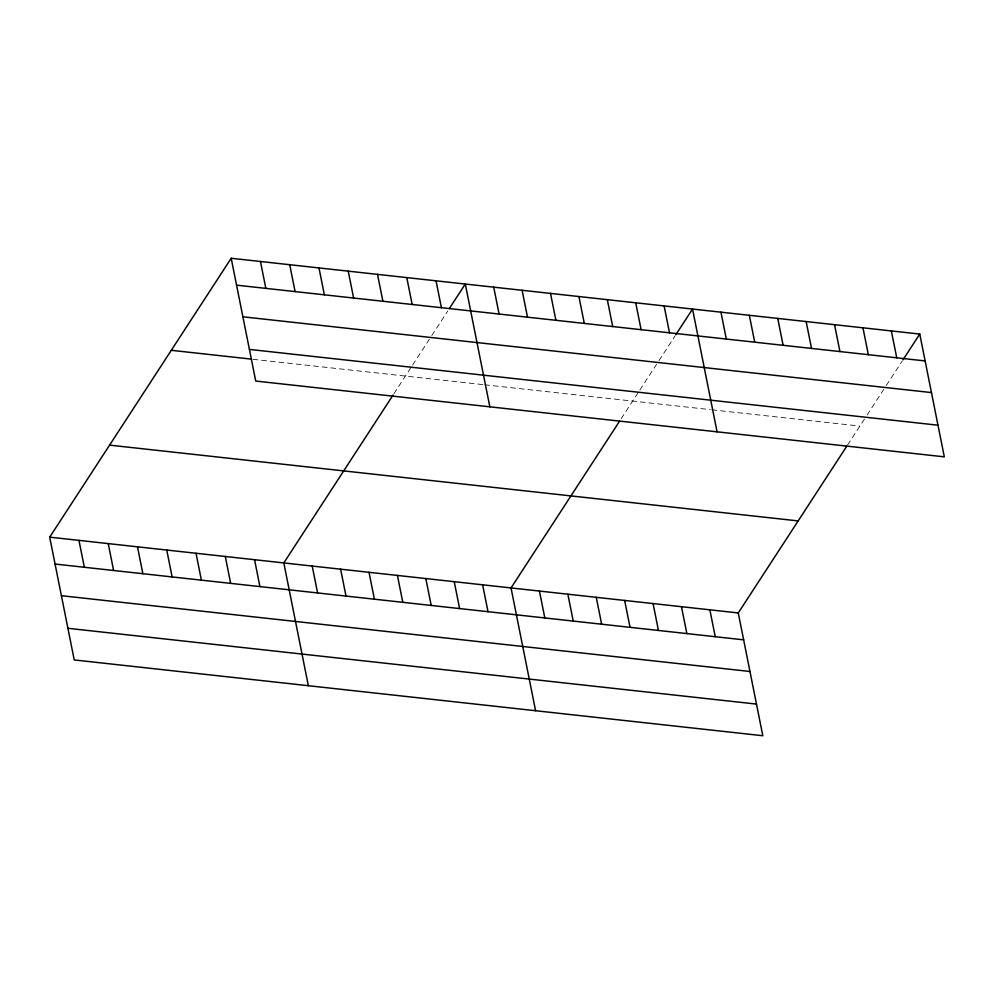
<?xml version="1.0" encoding="UTF-8"?>
<svg xmlns="http://www.w3.org/2000/svg" width="994" height="994" viewBox="0 0 994 994"><rect width="100%" height="100%" fill="white"/><g stroke="black" fill="none" stroke-linecap="round" stroke-linejoin="round"><path stroke-width="0.75" stroke-dasharray="4.97 3.73" d="M393.897 393.773L411.802 366.252M412.597 365.034L429.371 339.265M431.769 335.574L447.735 311.035M621.126 418.785L639.03 391.263M639.838 390.046L656.599 364.264M658.997 360.586L674.963 336.047M847.534 445.063L866.259 416.275M867.066 415.045L883.828 389.275M886.226 385.597L902.204 361.058M252.936 359.294L483.146 384.628M484.65 384.79L710.387 409.64M711.878 409.801L859.872 426.091"/><path stroke-width="1.49" d="M846.714 446.318L738.269 612.95L762.808 735.734L74.239 659.941L49.7 537.158L231.192 258.266L919.761 334.059L944.3 456.842L255.731 381.05L231.192 258.266M393.077 395.04L283.812 562.927L308.351 685.711M449.338 308.575L465.304 284.035L489.843 406.819M619.486 421.307L511.04 587.939L535.58 710.722M675.771 334.816L692.532 309.047L717.072 431.831M902.999 359.828L919.761 334.059M236.56 285.154L925.141 360.934M242.884 316.8L931.465 392.58M249.407 349.403L937.976 425.196M171.303 350.31L251.395 359.12M109.588 445.126L798.17 520.918M49.7 537.158L738.269 612.95M55.068 564.045L743.649 639.838M61.392 595.692L749.973 671.484M67.915 628.295L756.484 704.087M891.357 330.927L896.737 357.815M862.954 327.809L868.334 354.684M834.55 324.678L839.93 351.565M806.146 321.559L811.526 348.434M777.743 318.428L783.123 345.303M749.339 315.297L754.719 342.184M720.936 312.178L726.316 339.053M664.129 305.928L669.509 332.804M709.865 609.831L715.245 636.707M635.725 302.797L641.105 329.673M681.462 606.7L686.842 633.576M607.322 299.666L612.702 326.554M653.058 603.569L658.438 630.457M578.918 296.547L584.298 323.423M624.654 600.451L630.034 627.326M550.514 293.416L555.894 320.292M596.251 597.319L601.631 624.195M522.111 290.285L527.491 317.173M567.847 594.201L573.227 621.076M493.707 287.167L499.087 314.042M539.444 591.07L544.824 617.945M436.043 280.817L441.411 307.693M482.637 584.82L488.017 611.695M406.782 277.599L412.15 304.475M454.233 581.689L459.613 608.564M377.509 274.369L382.889 301.257M425.83 578.558L431.21 605.445M348.248 271.151L353.615 298.038M397.426 575.439L402.806 602.314M318.987 267.933L324.355 294.808M369.022 572.308L374.403 599.196M289.726 264.715L295.094 291.59M340.619 569.189L345.999 596.065M260.453 261.497L265.833 288.372M312.215 566.058L317.595 592.933M254.551 559.709L259.919 586.584M225.29 556.491L230.658 583.366M196.017 553.273L201.397 580.148M166.756 550.042L172.124 576.93M137.495 546.824L142.863 573.7M108.234 543.606L113.602 570.481M78.961 540.388L84.341 567.263"/></g></svg>
